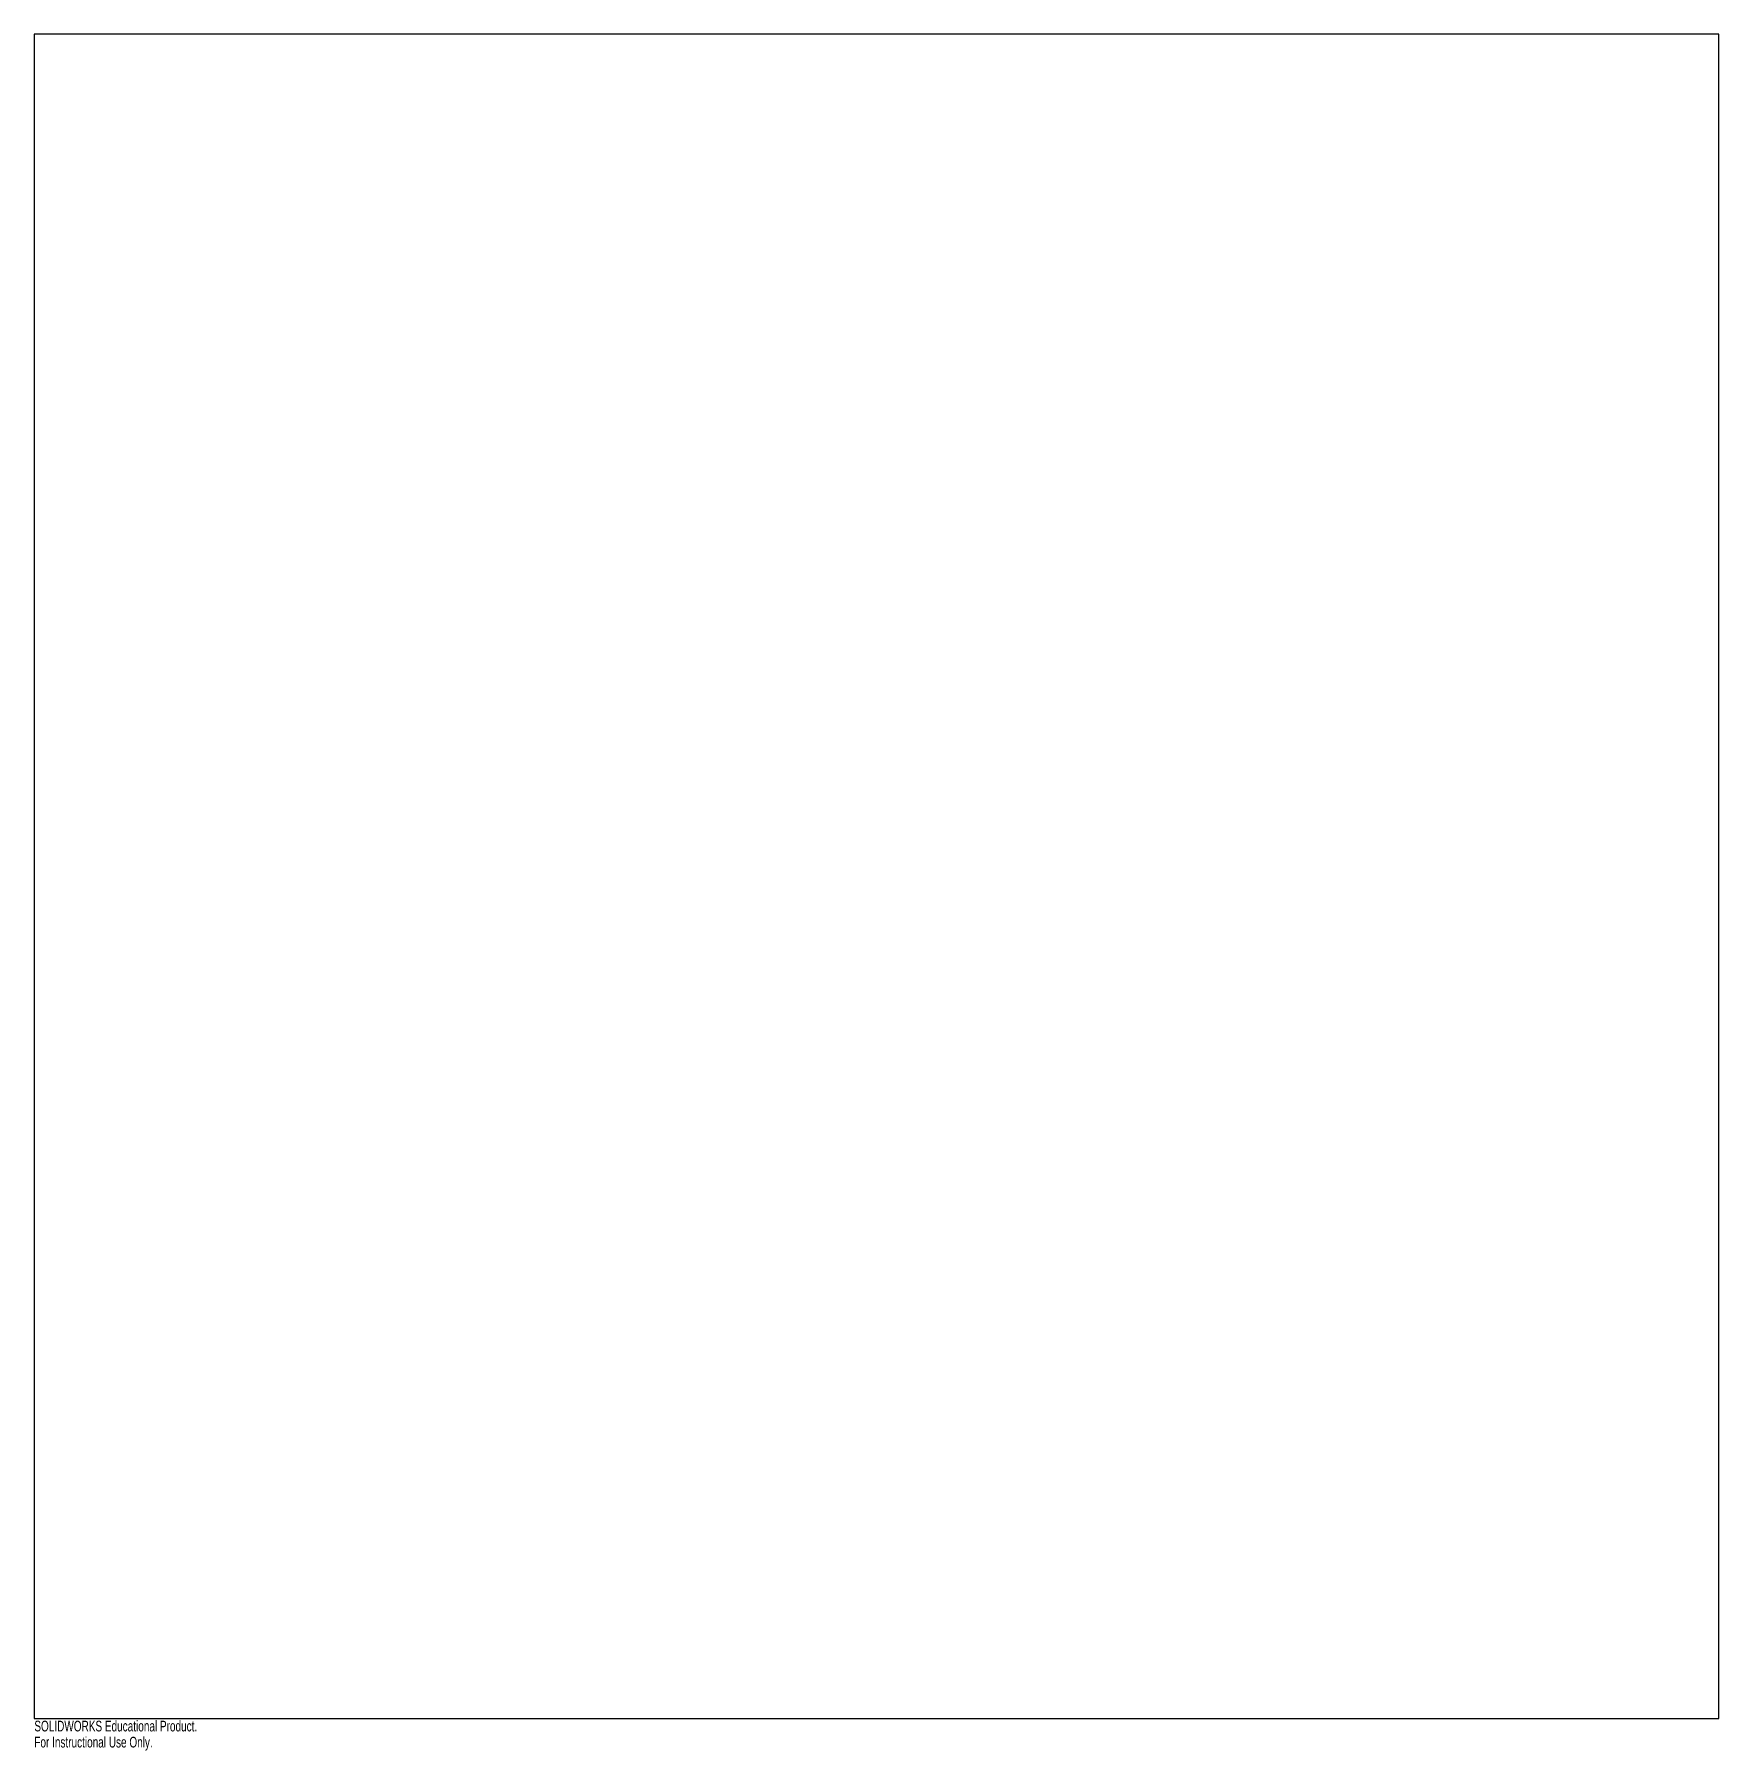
# Model space of a CAD drawing. Header units: inches. Extents: x -15 to 15, y -15.6 to 15.
import ezdxf

# ---------------------------------------------------------------- set-up
doc = ezdxf.new("R2010")
doc.units = ezdxf.units.IN
doc.header["$MEASUREMENT"] = 0
doc.styles.add('SLDTEXTSTYLE0', font='TXT', dxfattribs={"width": 0.7})

msp = doc.modelspace()

# ---------------------------------------------------------------- linework, layer by layer
at = {"color": 7, "linetype": 'Continuous', "lineweight": 25}
for p, q in [((-15, 15), (-15, -15)), ((15, 15), (-15, 15)), ((15, -15), (15, 15)), ((-15, -15), (15, -15))]:
    msp.add_line(p, q, dxfattribs=at)

# ---------------------------------------------------------------- texts
at = {"color": 7, "linetype": 'Continuous', "char_height": 0.1903, "attachment_point": 1, "style": 'SLDTEXTSTYLE0'}
for s, insert in [('SOLIDWORKS Educational Product.', (-15, -15.04)), ('For Instructional Use Only.', (-15, -15.326))]:
    msp.add_mtext(s, dxfattribs=dict(at, insert=insert))

doc.saveas('drawing.dxf')
